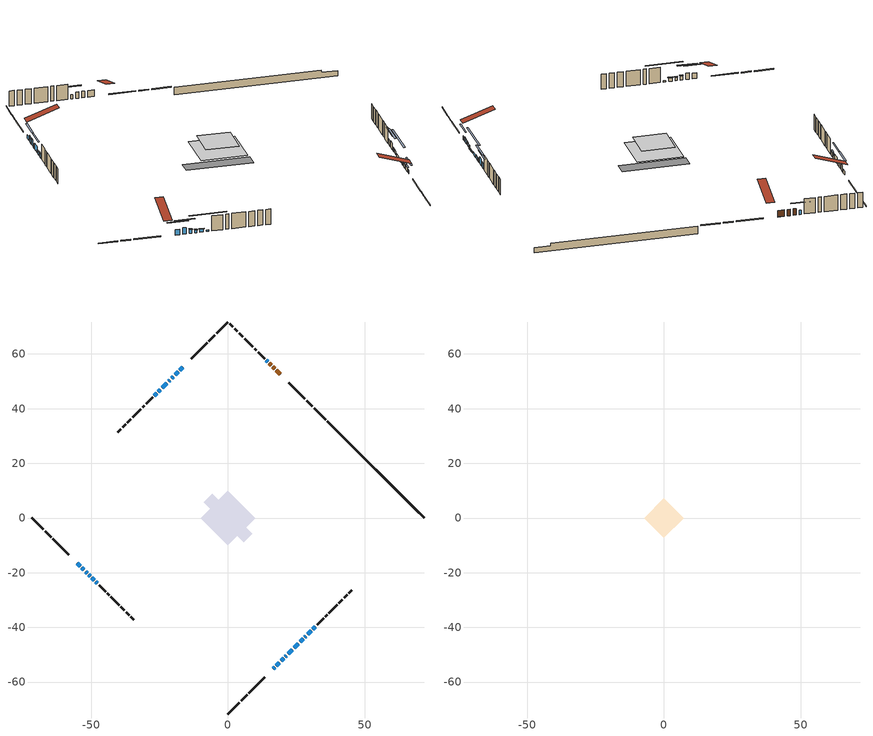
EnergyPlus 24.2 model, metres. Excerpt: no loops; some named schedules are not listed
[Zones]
conditioned space
 floor outside (Floor1 construction): -2.04,0 0,2.04 2.04,0 0,-2.04 z1.22
 floor adiabatic (AdiabaticFloorConstruction): -10.05,0 0,10.05 10.05,0 0,-10.05 z3.66
 floor foundation (Slab1 construction): -8.84,5.73 -5.73,8.84 8.84,-5.73 5.73,-8.84 z-1.22
 wall outside (RimJoist1 construction): 0,-71.7 4.21,-67.5 / -71.7,0 -67.5,-4.21 / 0,71.7 -4.21,67.5 / 35.7,36 31.49,40.21 z1.22:1.52
 wall outside (RimJoist2 construction): 4.86,-66.84 6.96,-64.74 / -66.84,-4.86 -64.74,-6.96 / -4.86,66.84 -6.96,64.74 / 30.84,40.87 28.74,42.96 z1.22:1.52
 wall outside (RimJoist3 construction): 7.62,-64.09 13.45,-58.25 / -64.09,-7.62 -58.25,-13.45 / -7.62,64.09 -13.45,58.25 / 28.08,43.62 22.25,49.45 z1.22:1.52
 wall outside (AdiabaticWallConstruction 1): 19.07,52.63 17.67,54.03 / 17.02,54.69 16.39,55.31 / 15.74,55.97 15.12,56.59 z1.22:3.25
 wall outside (AdiabaticWallConstruction): -16.63,55.08 -17.6,54.1 / -21.22,50.48 -21.72,49.98 / 26.42,-45.28 27.49,-44.21 / 28.15,-43.56 28.47,-43.23 z1.22:2.44; 16.63,-55.08 17.06,-54.65 z1.22:2.42; -55.08,-16.63 -54.11,-17.6 z1.22:2.97; -53.45,-18.25 -52.7,-19.01 / -18.26,53.45 -19.33,52.37 z1.22:3.25; -52.04,-19.66 -51.52,-20.19 z1.22:2.49; -19.99,51.71 -20.57,51.14 z1.22:3.13; 17.71,-53.99 18.76,-52.95 z1.22:2.46; 19.41,-52.29 20.35,-51.36 z1.22:2.39; 21,-50.7 21.38,-50.32 / -50.86,-20.84 -50.48,-21.22 z1.22:2.14; 22.04,-49.67 23.49,-48.21 z1.22:1.53; -49.83,-21.88 -49,-22.7 z1.22:2.21; 14.46,57.24 14.03,57.68 z1.22:2.54; -22.38,49.33 -24.1,47.6 z1.22:3.2; -24.76,46.95 -25.44,46.26 z1.22:2.24; -26.1,45.61 -26.91,44.79 z1.22:2.59; 24.15,-47.55 25.77,-45.94 z1.22:2.01; -48.35,-23.36 -47.8,-23.9 z1.22:1.63; 29.13,-42.58 30.42,-41.28 z1.22:3.35; 31.08,-40.63 31.97,-39.73 z1.22:2.95
 wall outside (Wall1 construction): 32.63,-39.07 34.99,-36.72 / -47.15,-24.56 -44.79,-26.91 / -27.57,44.13 -29.93,41.78 / 13.37,58.33 11.01,60.69 z1.22:6.1
 wall outside (Wall2 construction): 35.64,-36.06 36.29,-35.41 / -44.13,-27.57 -43.48,-28.22 / -30.58,41.12 -31.23,40.47 / 10.36,61.35 9.71,62 z1.22:6.1
 wall outside (Wall3 construction): 36.95,-34.75 39.92,-31.79 / -42.83,-28.88 -39.86,-31.85 / -31.89,39.81 -34.86,36.85 / 9.05,62.65 6.08,65.62 z1.22:6.1
 wall outside (Wall4 construction): 40.58,-31.13 41.87,-29.83 / -39.2,-32.5 -37.91,-33.8 / -35.52,36.19 -36.81,34.89 / 5.43,66.28 4.13,67.57 z1.22:6.1
 wall outside (Wall5 construction): 42.53,-29.18 43.58,-28.12 / -37.25,-34.45 -36.2,-35.51 / -37.47,34.24 -38.52,33.18 / 3.47,68.23 2.42,69.29 z1.22:6.1
 wall outside (Wall6 construction): 44.24,-27.47 45.34,-26.36 / -35.54,-36.17 -34.43,-37.27 / -39.18,32.52 -40.28,31.42 / 1.76,69.94 0.66,71.05 z1.22:6.1
 wall foundation (FoundationWall1 construction): 36.36,35.35,-1.22 36.36,35.35,1.22 68.17,3.53,1.22 68.17,3.53,0.44 71.7,0,0.44 71.7,0,-1.22
 window (WindowConstruction 18): -16.63,55.08 -17.6,54.1 z1.22:2.44
 window (WindowConstruction 2): 16.63,-55.08 17.06,-54.65 z1.22:2.41
 window (WindowConstruction 3): -55.08,-16.63 -54.11,-17.6 z1.22:2.97
 window (WindowConstruction 4): -53.45,-18.25 -52.7,-19.01 z1.22:3.25
 window (WindowConstruction 5): -52.04,-19.66 -51.52,-20.19 z1.22:2.49
 window (WindowConstruction 6): -18.26,53.45 -19.33,52.37 z1.22:3.25
 window (WindowConstruction 7): -19.99,51.71 -20.57,51.14 z1.22:3.12
 window (WindowConstruction 8): 17.71,-53.99 18.76,-52.95 z1.22:2.46
 window (WindowConstruction 9): 19.41,-52.29 20.35,-51.36 z1.22:2.39
 window (WindowConstruction 19): -21.22,50.48 -21.72,49.98 z1.22:2.44
 window (WindowConstruction 10): 21,-50.7 21.38,-50.32 z1.22:2.13
 window (WindowConstruction 11): 22.04,-49.67 23.49,-48.21 z1.22:1.52
 window (WindowConstruction 12): -50.86,-20.84 -50.48,-21.22 z1.22:2.13
 window (WindowConstruction 13): -49.83,-21.88 -49,-22.7 z1.22:2.21
 window (WindowConstruction 14): 14.46,57.24 14.03,57.68 z1.22:2.54
 window (WindowConstruction 15): -22.38,49.33 -24.1,47.6 z1.22:3.2
 window (WindowConstruction 16): -24.76,46.95 -25.44,46.26 z1.22:2.23
 window (WindowConstruction 17): -26.1,45.61 -26.91,44.79 z1.22:2.59
 window (WindowConstruction 22): 24.15,-47.55 25.77,-45.94 z1.22:2.01
 window (WindowConstruction 20): 26.42,-45.28 27.49,-44.21 z1.22:2.44
 window (WindowConstruction 23): -48.34,-23.36 -47.8,-23.9 z1.22:1.63
 window (WindowConstruction 21): 28.15,-43.55 28.47,-43.24 z1.22:2.44
 window (WindowConstruction): 29.13,-42.58 30.42,-41.29 z1.22:3.35
 window (WindowConstruction 1): 31.08,-40.63 31.97,-39.73 z1.22:2.95
 door (Door): 19.07,52.63 17.67,54.03 z1.22:3.25
 door (Door 1): 17.02,54.69 16.4,55.31 z1.22:3.25
 door (Door 2): 15.74,55.97 15.12,56.59 z1.22:3.25
 ceiling adiabatic (AdiabaticFloorConstruction): 0,-10.05 10.05,0 0,10.05 -10.05,0 z3.66
attic - vented
 floor to conditioned space (Floor2 construction Reversed): -7.25,0 0,7.25 7.25,0 0,-7.25 z6.1
 roof outside (Roof1 construction): 15.97,-55.73,6.1 8.91,-48.67,9.43 7.04,-50.53,9.43 14.11,-57.6,6.1; -55.73,-15.97,6.1 -48.67,-8.91,9.43 -50.53,-7.04,9.43 -57.6,-14.11,6.1; -15.97,55.73,6.1 -8.91,48.67,9.43 -7.04,50.53,9.43 -14.11,57.6,6.1; 19.73,51.97,6.1 12.67,44.91,9.43 14.53,43.05,9.43 21.59,50.11,6.1
shading: 18.92,-52.78 14.76,-56.94 15.05,-57.24 19.22,-53.07 z5.05; -52.24,-19.46 -56.94,-14.76 -57.24,-15.05 -52.53,-19.75 z5.61; -50.83,-20.87 -55.32,-16.39 -55.61,-16.68 -51.12,-21.17 z5.89; -51.38,-20.33 -52.18,-19.52 -52.47,-19.81 -51.67,-20.62 z2.69; -21.2,50.5 -16.39,55.31 -16.68,55.6 -21.49,50.79 z5.89; -20.71,51 -19.85,51.86 -20.14,52.15 -21,51.29 z3.33; 18.9,-52.81 17.57,-54.13 17.86,-54.42 19.19,-53.1 z2.66; 20.49,-51.21 19.27,-52.43 19.56,-52.72 20.78,-51.5 z2.59; 21.52,-50.18 20.86,-50.84 21.15,-51.13 21.82,-50.47 z2.34; 23.64,-48.07 21.9,-49.81 22.19,-50.1 23.93,-48.36 z1.73; -50.34,-21.36 -51,-20.7 -51.29,-20.99 -50.63,-21.65 z2.34; -48.86,-22.85 -49.97,-21.73 -50.26,-22.03 -49.15,-23.14 z2.41; 12.16,59.54 16.33,55.38 16.62,55.67 12.45,59.83 z5.18; -25.97,45.74 -20.51,51.19 -20.8,51.48 -26.26,46.03 z5.84; -25.58,46.12 -24.62,47.09 -24.91,47.38 -25.87,46.41 z2.44; -27.06,44.65 -25.96,45.75 -26.25,46.04 -27.35,44.94 z2.79; 29.57,-42.13 20.35,-51.36 20.64,-51.65 29.86,-42.42 z7.39; -44,-27.7 -52.15,-19.56 -52.44,-19.85 -44.29,-27.99 z7.01; 32.29,-39.42 27.26,-44.44 27.55,-44.74 32.58,-39.71 z5.99; 33.84,-37.87 29.21,-42.49 29.5,-42.79 34.13,-38.16 z5.59
[Building]
Building 1: Terrain=Suburbs
[Site:Location]
Toronto City Centre_ON: Latitude {deg}=43.63; Longitude {deg}=-79.39; Time Zone {hr}=-5; Elevation {m}=77; Keep Site Location Information=Yes
[Site:GroundTemperature:Shallow]
5.01852, 3.26908, 3.12898, 3.95918, 7.29196, 10.6092, 13.4851, 15.3069, 15.4617, 13.9799, 11.1774, 7.9619
[Site:WaterMainsTemperature]
Calculation Method=Schedule; Temperature Schedule=mains temperature schedule
[Material] Roughness=Rough; Thermal Absorptance=0.9
Name | Thickness {m} | Conductivity {W/m-K} | Density {kg/m3} | Specific Heat {J/kg-K} | Solar Absorptance | Visible Absorptance
asphalt or fiberglass shingles | 0.00635 | 0.162714 | 1121.4 | 1465.45 | 0.4 | 0.4
ceiling loosefill ins | 0.254 | 0.0480833 | 16.02 | 1046.75 | 0.7 | 0.7
ceiling stud and cavity | 0.1397 | 0.224115 | 65.682 | 1177.47 | 0.7 | 0.7
concrete 4.0 in. | 0.1016 | 1.803125 | 2242.8 | 837.4 | 0.7 | 0.7
concrete 8.0 in. | 0.2032 | 1.803125 | 2242.8 | 837.4 | 0.7 | 0.7
door material | 0.04445 | 0.053851 | 512.64 | 1214.23 | 0.7 | 0.7
door material 1 | 0.04445 | 0.188738 | 512.64 | 1214.23 | 0.7 | 0.7
exterior vertical ins | 0.00241454 | 0.029427 | 32.04 | 1214.23 | 0.7 | 0.7
floor covering | 0.0127 | 0.0433444 | 54.468 | 1339.84 | 0.6 | 0.6
floor rigid ins | 0.103632 | 0.029427 | 32.04 | 1214.23 | 0.7 | 0.7
floor rigid ins 1; wall rigid ins 1 | 0.512978 | 0.029427 | 32.04 | 1214.23 | 0.7 | 0.7
floor stud and cavity | 0.1397 | 0.514521 | 92.3553 | 1139.71 | 0.7 | 0.7
floor stud and cavity 1 | 0.1397 | 1.75129 | 37.0049 | 1207.88 | 0.7 | 0.7
furniture material conditioned space 1 | 0.1524 | 0.115458 | 640.8 | 1214.23 | 0.6 | 0.6
gypsum board | 0.0127 | 0.160291 | 801 | 837.4 | 0.6 | 0.6
gypsum board 1 | 0.0127 | 0.160291 | 801 | 837.4 | 0.7 | 0.7
osb sheathing 0.5 in. | 0.0127 | 0.115458 | 512.64 | 1214.23 | 0.7 | 0.7
osb sheathing 0.75 in. | 0.01905 | 0.115458 | 512.64 | 1214.23 | 0.7 | 0.7
osb sheathing 2.0 in. | 0.0508 | 0.115458 | 512.64 | 1214.23 | 0.7 | 0.7
rim joist rigid ins; wall rigid ins | 0.051816 | 0.029427 | 32.04 | 1214.23 | 0.7 | 0.7
rim joist stud and cavity | 0.0508 | 0.035244 | 125.044 | 1163.47 | 0.6 | 0.6
rim joist stud and cavity 1 | 0.0508 | 0.0451784 | 125.044 | 1163.47 | 0.6 | 0.6
wall stud and cavity | 0.1397 | 0.161917 | 139.0536 | 1170.24 | 0.7 | 0.7
wall stud and cavity 1 | 0.1397 | 0.341987 | 139.0536 | 1170.24 | 0.7 | 0.7
wall stud and cavity 2 | 0.1397 | 0.163924 | 139.0536 | 1170.24 | 0.7 | 0.7
wall stud and cavity 3 | 0.1397 | 0.28235 | 139.0536 | 1170.24 | 0.7 | 0.7
wall stud and cavity 4 | 0.1397 | 0.322524 | 139.0536 | 1170.24 | 0.7 | 0.7
wall stud and cavity 5 | 0.1397 | 0.0958206 | 139.0536 | 1170.24 | 0.7 | 0.7
wall stud and cavity 6 | 0.0889 | 0.380278 | 52.3479 | 1209.89 | 0.7 | 0.7
wall stud and cavity 7 | 0.0889 | 0.391764 | 83.0341 | 1211.67 | 0.7 | 0.7
wood siding | 0.0254 | 0.102417 | 544.68 | 1172.36 | 0.4 | 0.4
wood siding 1; wood siding 2; wood siding 3 | 0.0254 | 0.102417 | 544.68 | 1172.36 | 0.7 | 0.7
[WindowMaterial:SimpleGlazingSystem]
Name | U-Factor {W/m2-K} | Solar Heat Gain Coefficient
WindowMaterial | 2.93325 | 0.61
WindowMaterial 1 | 2.97357 | 0.55
WindowMaterial 10 | 3.0082 | 0.49
WindowMaterial 11 | 3.09565 | 0.4
WindowMaterial 12 | 2.94859 | 0.58
WindowMaterial 13 | 2.983789 | 0.53
WindowMaterial 14 | 2.915653 | 0.63
WindowMaterial 15 | 2.94177 | 0.65
WindowMaterial 16 | 3.30119 | 0.67
WindowMaterial 17 | 2.91452 | 0.67
WindowMaterial 18 | 2.98492 | 0.61
WindowMaterial 19 | 2.96903 | 0.62
WindowMaterial 2 | 2.986628 | 0.53
WindowMaterial 20 | 3.06271 | 0.54
WindowMaterial 21 | 2.986628 | 0.52
WindowMaterial 22 | 3.063281 | 0.38
WindowMaterial 3 | 2.912814 | 0.63
WindowMaterial 4 | 2.969594 | 0.62
WindowMaterial 5 | 2.96732 | 0.56
WindowMaterial 6 | 2.90259 | 0.65
WindowMaterial 7 | 2.94631 | 0.59
WindowMaterial 8 | 2.92474 | 0.62
WindowMaterial 9 | 2.97981 | 0.54
[Construction]
AdiabaticFloorConstruction: floor stud and cavity 1, floor rigid ins 1, osb sheathing 0.75 in., floor covering
AdiabaticWallConstruction: wood siding 2, wall rigid ins 1, wall stud and cavity 6, gypsum board
AdiabaticWallConstruction 1: wood siding 3, wall rigid ins 1, wall stud and cavity 6, gypsum board
Door; Door 1: door material
Door 2: door material 1
Floor1 construction: floor stud and cavity, floor rigid ins, osb sheathing 0.75 in., floor covering
Floor2 construction Reversed: gypsum board, ceiling stud and cavity, ceiling loosefill ins
FoundationWall1 construction: concrete 8.0 in., gypsum board 1
furniture construction conditioned space 1: furniture material conditioned space 1
PartitionWallConstruction: gypsum board, wall stud and cavity 7, gypsum board
RimJoist1 construction; RimJoist3 construction: wood siding 1, rim joist rigid ins, osb sheathing 2.0 in., rim joist stud and cavity
RimJoist2 construction: wood siding 1, rim joist rigid ins, osb sheathing 2.0 in., rim joist stud and cavity 1
Roof1 construction: asphalt or fiberglass shingles
Slab1 construction: concrete 4.0 in.
Wall1 construction: wood siding, wall rigid ins, osb sheathing 0.5 in., wall stud and cavity, gypsum board
Wall2 construction: wood siding, wall rigid ins, osb sheathing 0.5 in., wall stud and cavity 1, gypsum board
Wall3 construction: wood siding, wall rigid ins, osb sheathing 0.5 in., wall stud and cavity 2, gypsum board
Wall4 construction: wood siding, wall rigid ins, osb sheathing 0.5 in., wall stud and cavity 3, gypsum board
Wall5 construction: wood siding, wall rigid ins, osb sheathing 0.5 in., wall stud and cavity 4, gypsum board
Wall6 construction: wood siding, osb sheathing 0.5 in., wall stud and cavity 5, gypsum board
WindowConstruction: WindowMaterial
WindowConstruction 1: WindowMaterial 1
WindowConstruction 10; WindowConstruction 12: WindowMaterial 10
WindowConstruction 11: WindowMaterial 11
WindowConstruction 13: WindowMaterial 12
WindowConstruction 14: WindowMaterial 13
WindowConstruction 15: WindowMaterial 14
WindowConstruction 16: WindowMaterial 15
WindowConstruction 17: WindowMaterial 16
WindowConstruction 18: WindowMaterial 17
WindowConstruction 19: WindowMaterial 18
WindowConstruction 2: WindowMaterial 2
WindowConstruction 20: WindowMaterial 19
WindowConstruction 21: WindowMaterial 20
WindowConstruction 22: WindowMaterial 21
WindowConstruction 23: WindowMaterial 22
WindowConstruction 3: WindowMaterial 3
WindowConstruction 4: WindowMaterial 4
WindowConstruction 5: WindowMaterial 5
WindowConstruction 6: WindowMaterial 6
WindowConstruction 7: WindowMaterial 7
WindowConstruction 8: WindowMaterial 8
WindowConstruction 9: WindowMaterial 9
[Zone] Multiplier=1; Part of Total Floor Area=Yes
Name | Volume {m3}
attic - vented | 56.8686
conditioned space | 785.7
[Space]
Name | Zone | Volume {m3}
attic - vented 1 | attic - vented | 56.8686
conditioned space 1 | conditioned space | 785.7
[ZoneInfiltration:EffectiveLeakageArea]
infil attic - vented 1: Zone or Space=attic - vented 1; Schedule=Always On Discrete; Effective Air Leakage Area {cm2}=4429.47; Stack Coefficient=0.000231564; Wind Coefficient=1.02815e-05
[ZoneMixing]
whole house fan mix: Zone or Space=attic - vented; Schedule=Always On Continuous; Design Flow Rate Calculation Method=Flow/Zone; Design Flow Rate {m3/s}=0; Source Zone or Space=conditioned space
[SurfaceProperty:ExposedFoundationPerimeter]
Slab1: Exposed Perimeter Calculation Method=TotalExposedPerimeter; Total Exposed Perimeter {m}=49.987
[InternalMass] Zone or ZoneList=conditioned space; Space or SpaceList=conditioned space 1
Name | Construction | Surface Area {m2}
furniture mass conditioned space 1 | furniture construction conditioned space 1 | 120.316
partition wall mass | PartitionWallConstruction | 300.79
[Lights]
interior lighting: Zone or ZoneList or Space or SpaceList=conditioned space 1; Schedule=interior lighting schedule; Design Level Calculation Method=LightingLevel; Lighting Level {W}=343.2; Return Air Fraction=0; Fraction Radiant=0.6; Fraction Visible=0.2; Fraction Replaceable=1
[People]
occupants: Zone or ZoneList or Space or SpaceList=conditioned space 1; Number of People Schedule=occupants schedule; Number of People Calculation Method=People; Number of People=3; Fraction Radiant=0.314171; Sensible Heat Fraction=0.56303; Activity Level Schedule=occupants activity schedule; Carbon Dioxide Generation Rate {m3/s-W}=0; Enable ASHRAE 55 Comfort Warnings=No; Mean Radiant Temperature Calculation Type=EnclosureAveraged
[ElectricEquipment] Zone or ZoneList or Space or SpaceList=conditioned space 1; Design Level Calculation Method=EquipmentLevel
Name | Schedule | Design Level {W} | Fraction Latent | Fraction Radiant | Fraction Lost
clothes dryer | clothes dryer schedule | 140.772 | 0.015 | 0.081 | 0.85
clothes washer | clothes washer schedule | 32.1985 | 0.03 | 0.162 | 0.7
cooking range | cooking range schedule | 215.147 | 0.08 | 0.432 | 0.2
dishwasher | dishwasher schedule | 66.8632 | 0.3 | 0.18 | 0.4
fridge | fridge schedule | 72.9452 | 0 | 0.6 | 0
mech vent bath fan 0 | mech vent bath fan 0 schedule | 50.2 | 0 | 0 | 1
mech vent bath fan 1 | mech vent bath fan 1 schedule | 50.2 | 0 | 0 | 1
mech vent house fan | mech vent house fan schedule | 0 | 0 | 0 | 1
mech vent house fan cfis | mech vent house fan cfis schedule | 0 | 0 | 0 | 0
mech vent range fan 0 | mech vent range fan 0 schedule | 57 | 0 | 0 | 1
misc plug loads | misc plug loads schedule | 494.7 | 0.045 | 0.513 | 0.1
whole house fan | Always On Discrete | 0 | 0 | 0 | 1
[OtherEquipment] Zone or ZoneList or Space or SpaceList=conditioned space 1; Design Level Calculation Method=EquipmentLevel
Name | Fuel Type | Schedule | Design Level {W} | Fraction Latent | Fraction Radiant | Fraction Lost
clothes dryer 1 | Electricity | clothes dryer schedule | 0 | 0.015 | 0.081 | 0.85
cooking range 1 | Electricity | cooking range schedule | 0 | 0.08 | 0.432 | 0.2
general water use latent | None | general water use schedule | 62.594 | 1 | 0 | 0
general water use sensible | None | general water use schedule | -61.6891 | 0 | 0.6 | 0
mech vent house fan latent load | None | Always On Discrete | 0 | 1 | 0 | 0
mech vent house fan sensible load | None | Always On Discrete | 0 | 0 | 0 | 0
water heater energy adjustment1 | NaturalGas | Always On Discrete | 0.01 | 0 | 0 | 1
[ZoneInfiltration:DesignFlowRate] Zone or ZoneList or Space or SpaceList=conditioned space 1; Schedule=Always On Discrete; Design Flow Rate Calculation Method=Flow/Zone; Design Flow Rate {m3/s}=0
infil flow; natural vent flow; whole house fan flow
[Foundation:Kiva]
Foundation Kiva 1: Initial Indoor Air Temperature {C}=18; Wall Height Above Grade {m}=1.21999; Wall Depth Below Slab {m}=0.2032; Custom Block Material Name 1=exterior vertical ins; Custom Block Depth 1 {m}=2.43998; Custom Block X Position 1 {m}=0.2159; Custom Block Z Position 1 {m}=0
[Foundation:Kiva:Settings]
Soil Conductivity {W/m-K}=0.849921; Soil Density {kg/m3}=1842.3; Soil Specific Heat {J/kg-K}=418.7; Ground Solar Absorptivity=0.9; Ground Thermal Absorptivity=0.9; Ground Surface Roughness {m}=0.03; Far-Field Width {m}=40; Deep-Ground Boundary Condition=ZeroFlux; Deep-Ground Depth {m}=40; Minimum Cell Dimension {m}=0.2; Maximum Cell Growth Coefficient=3; Simulation Timestep=Timestep
[Exterior:Lights]
exterior lighting: Schedule=exterior lighting schedule; Design Level {W}=75.6
[Schedule:Constant]
Name | Hourly Value
Always On Continuous; mech vent house fan schedule; mech vent house fan cfis schedule; Always On Discrete | 1
occupants activity schedule | 117.228
fridge schedule | 0
[Schedule:Week:Daily]
interior lighting schedule Week Rule - Jan1-Jan27: interior lighting schedule day, interior lighting schedule day, interior lighting schedule day, interior lighting schedule day, interior lighting schedule day, interior lighting schedule day, interior lighting schedule day, interior lighting schedule default day, interior lighting schedule default day, interior lighting schedule default day, interior lighting schedule default day, interior lighting schedule default day
interior lighting schedule Week Rule - Jan28-Feb3: interior lighting schedule day, interior lighting schedule day, interior lighting schedule day, interior lighting schedule day, interior lighting schedule day 1, interior lighting schedule day 1, interior lighting schedule day 1, interior lighting schedule default day, interior lighting schedule default day, interior lighting schedule default day, interior lighting schedule default day, interior lighting schedule default day
interior lighting schedule Week Rule - Feb4-Feb24: interior lighting schedule day 1, interior lighting schedule day 1, interior lighting schedule day 1, interior lighting schedule day 1, interior lighting schedule day 1, interior lighting schedule day 1, interior lighting schedule day 1, interior lighting schedule default day, interior lighting schedule default day, interior lighting schedule default day, interior lighting schedule default day, interior lighting schedule default day
interior lighting schedule Week Rule - Feb25-Mar3: interior lighting schedule day 1, interior lighting schedule day 1, interior lighting schedule day 1, interior lighting schedule day 1, interior lighting schedule day 2, interior lighting schedule day 2, interior lighting schedule day 2, interior lighting schedule default day, interior lighting schedule default day, interior lighting schedule default day, interior lighting schedule default day, interior lighting schedule default day
interior lighting schedule Week Rule - Mar4-Mar31: interior lighting schedule day 2, interior lighting schedule day 2, interior lighting schedule day 2, interior lighting schedule day 2, interior lighting schedule day 2, interior lighting schedule day 2, interior lighting schedule day 2, interior lighting schedule default day, interior lighting schedule default day, interior lighting schedule default day, interior lighting schedule default day, interior lighting schedule default day
interior lighting schedule Week Rule - Apr1-Apr28: interior lighting schedule day 3, interior lighting schedule day 3, interior lighting schedule day 3, interior lighting schedule day 3, interior lighting schedule day 3, interior lighting schedule day 3, interior lighting schedule day 3, interior lighting schedule default day, interior lighting schedule default day, interior lighting schedule default day, interior lighting schedule default day, interior lighting schedule default day
interior lighting schedule Week Rule - Apr29-May5: interior lighting schedule day 3, interior lighting schedule day 3, interior lighting schedule day 4, interior lighting schedule day 4, interior lighting schedule day 4, interior lighting schedule day 4, interior lighting schedule day 4, interior lighting schedule default day, interior lighting schedule default day, interior lighting schedule default day, interior lighting schedule default day, interior lighting schedule default day
interior lighting schedule Week Rule - May6-May26: interior lighting schedule day 4, interior lighting schedule day 4, interior lighting schedule day 4, interior lighting schedule day 4, interior lighting schedule day 4, interior lighting schedule day 4, interior lighting schedule day 4, interior lighting schedule default day, interior lighting schedule default day, interior lighting schedule default day, interior lighting schedule default day, interior lighting schedule default day
interior lighting schedule Week Rule - May27-Jun2: interior lighting schedule day 4, interior lighting schedule day 4, interior lighting schedule day 4, interior lighting schedule day 4, interior lighting schedule day 4, interior lighting schedule day 5, interior lighting schedule day 5, interior lighting schedule default day, interior lighting schedule default day, interior lighting schedule default day, interior lighting schedule default day, interior lighting schedule default day
interior lighting schedule Week Rule - Jun3-Jun30: interior lighting schedule day 5, interior lighting schedule day 5, interior lighting schedule day 5, interior lighting schedule day 5, interior lighting schedule day 5, interior lighting schedule day 5, interior lighting schedule day 5, interior lighting schedule default day, interior lighting schedule default day, interior lighting schedule default day, interior lighting schedule default day, interior lighting schedule default day
interior lighting schedule Week Rule - Jul1-Jul28: interior lighting schedule day 6, interior lighting schedule day 6, interior lighting schedule day 6, interior lighting schedule day 6, interior lighting schedule day 6, interior lighting schedule day 6, interior lighting schedule day 6, interior lighting schedule default day, interior lighting schedule default day, interior lighting schedule default day, interior lighting schedule default day, interior lighting schedule default day
interior lighting schedule Week Rule - Jul29-Aug4: interior lighting schedule day 6, interior lighting schedule day 6, interior lighting schedule day 6, interior lighting schedule day 7, interior lighting schedule day 7, interior lighting schedule day 7, interior lighting schedule day 7, interior lighting schedule default day, interior lighting schedule default day, interior lighting schedule default day, interior lighting schedule default day, interior lighting schedule default day
interior lighting schedule Week Rule - Aug5-Aug25: interior lighting schedule day 7, interior lighting schedule day 7, interior lighting schedule day 7, interior lighting schedule day 7, interior lighting schedule day 7, interior lighting schedule day 7, interior lighting schedule day 7, interior lighting schedule default day, interior lighting schedule default day, interior lighting schedule default day, interior lighting schedule default day, interior lighting schedule default day
interior lighting schedule Week Rule - Aug26-Sep1: interior lighting schedule day 7, interior lighting schedule day 7, interior lighting schedule day 7, interior lighting schedule day 7, interior lighting schedule day 7, interior lighting schedule day 7, interior lighting schedule day 8, interior lighting schedule default day, interior lighting schedule default day, interior lighting schedule default day, interior lighting schedule default day, interior lighting schedule default day
interior lighting schedule Week Rule - Sep2-Sep29: interior lighting schedule day 8, interior lighting schedule day 8, interior lighting schedule day 8, interior lighting schedule day 8, interior lighting schedule day 8, interior lighting schedule day 8, interior lighting schedule day 8, interior lighting schedule default day, interior lighting schedule default day, interior lighting schedule default day, interior lighting schedule default day, interior lighting schedule default day
interior lighting schedule Week Rule - Sep30-Oct6: interior lighting schedule day 8, interior lighting schedule day 9, interior lighting schedule day 9, interior lighting schedule day 9, interior lighting schedule day 9, interior lighting schedule day 9, interior lighting schedule day 9, interior lighting schedule default day, interior lighting schedule default day, interior lighting schedule default day, interior lighting schedule default day, interior lighting schedule default day
interior lighting schedule Week Rule - Oct7-Oct27: interior lighting schedule day 9, interior lighting schedule day 9, interior lighting schedule day 9, interior lighting schedule day 9, interior lighting schedule day 9, interior lighting schedule day 9, interior lighting schedule day 9, interior lighting schedule default day, interior lighting schedule default day, interior lighting schedule default day, interior lighting schedule default day, interior lighting schedule default day
interior lighting schedule Week Rule - Oct28-Nov3: interior lighting schedule day 9, interior lighting schedule day 9, interior lighting schedule day 9, interior lighting schedule day 9, interior lighting schedule day 10, interior lighting schedule day 10, interior lighting schedule day 10, interior lighting schedule default day, interior lighting schedule default day, interior lighting schedule default day, interior lighting schedule default day, interior lighting schedule default day
interior lighting schedule Week Rule - Nov4-Nov24: interior lighting schedule day 10, interior lighting schedule day 10, interior lighting schedule day 10, interior lighting schedule day 10, interior lighting schedule day 10, interior lighting schedule day 10, interior lighting schedule day 10, interior lighting schedule default day, interior lighting schedule default day, interior lighting schedule default day, interior lighting schedule default day, interior lighting schedule default day
interior lighting schedule Week Rule - Nov25-Dec1: interior lighting schedule day 10, interior lighting schedule day 10, interior lighting schedule day 10, interior lighting schedule day 10, interior lighting schedule day 10, interior lighting schedule day 10, interior lighting schedule day 11, interior lighting schedule default day, interior lighting schedule default day, interior lighting schedule default day, interior lighting schedule default day, interior lighting schedule default day
interior lighting schedule Week Rule - Dec2-Dec31: interior lighting schedule day 11, interior lighting schedule day 11, interior lighting schedule day 11, interior lighting schedule day 11, interior lighting schedule day 11, interior lighting schedule day 11, interior lighting schedule day 11, interior lighting schedule default day, interior lighting schedule default day, interior lighting schedule default day, interior lighting schedule default day, interior lighting schedule default day
occupants schedule Week Rule - Jan1-Dec31: occupants schedule day, occupants schedule day, occupants schedule day, occupants schedule day, occupants schedule day, occupants schedule day, occupants schedule day, occupants schedule default day, occupants schedule default day, occupants schedule default day, occupants schedule default day, occupants schedule default day
clothes dryer schedule Week Rule - Jan1-Dec31: clothes dryer schedule day, clothes dryer schedule day, clothes dryer schedule day, clothes dryer schedule day, clothes dryer schedule day, clothes dryer schedule day, clothes dryer schedule day, clothes dryer schedule default day, clothes dryer schedule default day, clothes dryer schedule default day, clothes dryer schedule default day, clothes dryer schedule default day
clothes washer schedule Week Rule - Jan1-Dec31: clothes washer schedule day, clothes washer schedule day, clothes washer schedule day, clothes washer schedule day, clothes washer schedule day, clothes washer schedule day, clothes washer schedule day, clothes washer schedule default day, clothes washer schedule default day, clothes washer schedule default day, clothes washer schedule default day, clothes washer schedule default day
cooking range schedule Week Rule - Jan1-Dec31: cooking range schedule day, cooking range schedule day, cooking range schedule day, cooking range schedule day, cooking range schedule day, cooking range schedule day, cooking range schedule day, cooking range schedule default day, cooking range schedule default day, cooking range schedule default day, cooking range schedule default day, cooking range schedule default day
dishwasher schedule Week Rule - Jan1-Dec31: dishwasher schedule day, dishwasher schedule day, dishwasher schedule day, dishwasher schedule day, dishwasher schedule day, dishwasher schedule day, dishwasher schedule day, dishwasher schedule default day, dishwasher schedule default day, dishwasher schedule default day, dishwasher schedule default day, dishwasher schedule default day
mech vent bath fan 0 schedule Week Rule - Jan1-Dec31: mech vent bath fan 0 schedule day, mech vent bath fan 0 schedule day, mech vent bath fan 0 schedule day, mech vent bath fan 0 schedule day, mech vent bath fan 0 schedule day, mech vent bath fan 0 schedule day, mech vent bath fan 0 schedule day, mech vent bath fan 0 schedule default day, mech vent bath fan 0 schedule default day, mech vent bath fan 0 schedule default day, mech vent bath fan 0 schedule default day, mech vent bath fan 0 schedule default day
mech vent bath fan 1 schedule Week Rule - Jan1-Dec31: mech vent bath fan 1 schedule day, mech vent bath fan 1 schedule day, mech vent bath fan 1 schedule day, mech vent bath fan 1 schedule day, mech vent bath fan 1 schedule day, mech vent bath fan 1 schedule day, mech vent bath fan 1 schedule day, mech vent bath fan 1 schedule default day, mech vent bath fan 1 schedule default day, mech vent bath fan 1 schedule default day, mech vent bath fan 1 schedule default day, mech vent bath fan 1 schedule default day
mech vent range fan 0 schedule Week Rule - Jan1-Dec31: mech vent range fan 0 schedule day, mech vent range fan 0 schedule day, mech vent range fan 0 schedule day, mech vent range fan 0 schedule day, mech vent range fan 0 schedule day, mech vent range fan 0 schedule day, mech vent range fan 0 schedule day, mech vent range fan 0 schedule default day, mech vent range fan 0 schedule default day, mech vent range fan 0 schedule default day, mech vent range fan 0 schedule default day, mech vent range fan 0 schedule default day
misc plug loads schedule Week Rule - Jan1-Dec31: misc plug loads schedule day, misc plug loads schedule day, misc plug loads schedule day, misc plug loads schedule day, misc plug loads schedule day, misc plug loads schedule day, misc plug loads schedule day, misc plug loads schedule default day, misc plug loads schedule default day, misc plug loads schedule default day, misc plug loads schedule default day, misc plug loads schedule default day
[Schedule:Year]
interior lighting schedule: interior lighting schedule Week Rule - Jan1-Jan27, 1, 1, 1, 27, interior lighting schedule Week Rule - Jan28-Feb3, 1, 28, 2, 3, interior lighting schedule Week Rule - Feb4-Feb24, 2, 4, 2, 24, interior lighting schedule Week Rule - Feb25-Mar3, 2, 25, 3, 3, interior lighting schedule Week Rule - Mar4-Mar31, 3, 4, 3, 31, interior lighting schedule Week Rule - Apr1-Apr28, 4, 1, 4, 28, interior lighting schedule Week Rule - Apr29-May5, 4, 29, 5, 5, interior lighting schedule Week Rule - May6-May26, 5, 6, 5, 26, interior lighting schedule Week Rule - May27-Jun2, 5, 27, 6, 2, interior lighting schedule Week Rule - Jun3-Jun30, 6, 3, 6, 30, interior lighting schedule Week Rule - Jul1-Jul28, 7, 1, 7, 28, interior lighting schedule Week Rule - Jul29-Aug4, 7, 29, 8, 4, interior lighting schedule Week Rule - Aug5-Aug25, 8, 5, 8, 25, interior lighting schedule Week Rule - Aug26-Sep1, 8, 26, 9, 1, interior lighting schedule Week Rule - Sep2-Sep29, 9, 2, 9, 29, interior lighting schedule Week Rule - Sep30-Oct6, 9, 30, 10, 6, interior lighting schedule Week Rule - Oct7-Oct27, 10, 7, 10, 27, interior lighting schedule Week Rule - Oct28-Nov3, 10, 28, 11, 3, interior lighting schedule Week Rule - Nov4-Nov24, 11, 4, 11, 24, interior lighting schedule Week Rule - Nov25-Dec1, 11, 25, 12, 1, interior lighting schedule Week Rule - Dec2-Dec31, 12, 2, 12, 31
occupants schedule: occupants schedule Week Rule - Jan1-Dec31, 1, 1, 12, 31
clothes dryer schedule: clothes dryer schedule Week Rule - Jan1-Dec31, 1, 1, 12, 31
clothes washer schedule: clothes washer schedule Week Rule - Jan1-Dec31, 1, 1, 12, 31
cooking range schedule: cooking range schedule Week Rule - Jan1-Dec31, 1, 1, 12, 31
dishwasher schedule: dishwasher schedule Week Rule - Jan1-Dec31, 1, 1, 12, 31
mech vent bath fan 0 schedule: mech vent bath fan 0 schedule Week Rule - Jan1-Dec31, 1, 1, 12, 31
mech vent bath fan 1 schedule: mech vent bath fan 1 schedule Week Rule - Jan1-Dec31, 1, 1, 12, 31
mech vent range fan 0 schedule: mech vent range fan 0 schedule Week Rule - Jan1-Dec31, 1, 1, 12, 31
misc plug loads schedule: misc plug loads schedule Week Rule - Jan1-Dec31, 1, 1, 12, 31
general water use schedule: general water use schedule Week Rule - Jan1-Dec31, 1, 1, 12, 31
exterior lighting schedule: exterior lighting schedule Week Rule - Jan1-Jan27, 1, 1, 1, 27, exterior lighting schedule Week Rule - Jan28-Feb3, 1, 28, 2, 3, exterior lighting schedule Week Rule - Feb4-Feb24, 2, 4, 2, 24, exterior lighting schedule Week Rule - Feb25-Mar3, 2, 25, 3, 3, exterior lighting schedule Week Rule - Mar4-Mar31, 3, 4, 3, 31, exterior lighting schedule Week Rule - Apr1-Apr28, 4, 1, 4, 28, exterior lighting schedule Week Rule - Apr29-May5, 4, 29, 5, 5, exterior lighting schedule Week Rule - May6-May26, 5, 6, 5, 26, exterior lighting schedule Week Rule - May27-Jun2, 5, 27, 6, 2, exterior lighting schedule Week Rule - Jun3-Jun30, 6, 3, 6, 30, exterior lighting schedule Week Rule - Jul1-Jul28, 7, 1, 7, 28, exterior lighting schedule Week Rule - Jul29-Aug4, 7, 29, 8, 4, exterior lighting schedule Week Rule - Aug5-Aug25, 8, 5, 8, 25, exterior lighting schedule Week Rule - Aug26-Sep1, 8, 26, 9, 1, exterior lighting schedule Week Rule - Sep2-Sep29, 9, 2, 9, 29, exterior lighting schedule Week Rule - Sep30-Oct6, 9, 30, 10, 6, exterior lighting schedule Week Rule - Oct7-Oct27, 10, 7, 10, 27, exterior lighting schedule Week Rule - Oct28-Nov3, 10, 28, 11, 3, exterior lighting schedule Week Rule - Nov4-Nov24, 11, 4, 11, 24, exterior lighting schedule Week Rule - Nov25-Dec1, 11, 25, 12, 1, exterior lighting schedule Week Rule - Dec2-Dec31, 12, 2, 12, 31
[Schedule:Compact]
mains temperature schedule: Through: 01/01, For: AllDays, Until: 24:00, 8.80333, Through: 01/02, For: AllDays, Until: 24:00, 8.74333, Through: 01/03, For: AllDays, Until: 24:00, 8.68389, Through: 01/04, For: AllDays, Until: 24:00, 8.62611, Through: 01/05, For: AllDays, Until: 24:00, 8.56944, Through: 01/06, For: AllDays, Until: 24:00, 8.51389, Through: 01/07, For: AllDays, Until: 24:00, 8.45944, Through: 01/08, For: AllDays, Until: 24:00, 8.40611, Through: 01/09, For: AllDays, Until: 24:00, 8.35389, Through: 01/10, For: AllDays, Until: 24:00, 8.30278, Through: 01/11, For: AllDays, Until: 24:00, 8.25333, Through: 01/12, For: AllDays, Until: 24:00, 8.205, Through: 01/13, For: AllDays, Until: 24:00, 8.15778, Through: 01/14, For: AllDays, Until: 24:00, 8.11222, Through: 01/15, For: AllDays, Until: 24:00, 8.06778, Through: 01/16, For: AllDays, Until: 24:00, 8.02444, Through: 01/17, For: AllDays, Until: 24:00, 7.98222, Through: 01/18, For: AllDays, Until: 24:00, 7.94167, Through: 01/19, For: AllDays, Until: 24:00, 7.90222, Through: 01/20, For: AllDays, Until: 24:00, 7.86444, Through: 01/21, For: AllDays, Until: 24:00, 7.82778, Through: 01/22, For: AllDays, Until: 24:00, 7.79278, Through: 01/23, For: AllDays, Until: 24:00, 7.75889, Through: 01/24, For: AllDays, Until: 24:00, 7.72667, Through: 01/25, For: AllDays, Until: 24:00, 7.69556, Through: 01/26, For: AllDays, Until: 24:00, 7.66611, Through: 01/27, For: AllDays, Until: 24:00, 7.63778, Through: 01/28, For: AllDays, Until: 24:00, 7.61111, Through: 01/29, For: AllDays, Until: 24:00, 7.58556, Through: 01/30, For: AllDays, Until: 24:00, 7.56167, Through: 01/31, For: AllDays, Until: 24:00, 7.53944, Through: 02/01, For: AllDays, Until: 24:00, 7.51833, Through: 02/02, For: AllDays, Until: 24:00, 7.49889, Through: 02/03, For: AllDays, Until: 24:00, 7.48111, Through: 02/04, For: AllDays, Until: 24:00, 7.46444, Through: 02/05, For: AllDays, Until: 24:00, 7.44944, Through: 02/06, For: AllDays, Until: 24:00, 7.43556, Through: 02/07, For: AllDays, Until: 24:00, 7.42333, Through: 02/08, For: AllDays, Until: 24:00, 7.41278, Through: 02/09, For: AllDays, Until: 24:00, 7.40389, Through: 02/10, For: AllDays, Until: 24:00, 7.39611, Through: 02/11, For: AllDays, Until: 24:00, 7.39, Through: 02/12, For: AllDays, Until: 24:00, 7.38556, Through: 02/13, For: AllDays, Until: 24:00, 7.38222, Through: 02/14, For: AllDays, Until: 24:00, 7.38056, Through: 02/15, For: AllDays, Until: 24:00, 7.38056, Through: 02/16, For: AllDays, Until: 24:00, 7.38222, Through: 02/17, For: AllDays, Until: 24:00, 7.385, Through: 02/18, For: AllDays, Until: 24:00, 7.38944, Through: 02/19, For: AllDays, Until: 24:00, 7.395, Through: 02/20, For: AllDays, Until: 24:00, 7.40278, Through: 02/21, For: AllDays, Until: 24:00, 7.41167, Through: 02/22, For: AllDays, Until: 24:00, 7.42222, Through: 02/23, For: AllDays, Until: 24:00, 7.43389, Through: 02/24, For: AllDays, Until: 24:00, 7.44722, Through: 02/25, For: AllDays, Until: 24:00, 7.46222, Through: 02/26, For: AllDays, Until: 24:00, 7.47833, Through: 02/27, For: AllDays, Until: 24:00, 7.49611, Through: 02/28, For: AllDays, Until: 24:00, 7.51556, Through: 03/01, For: AllDays, Until: 24:00, 7.53667, Through: 03/02, For: AllDays, Until: 24:00, 7.55889, Through: 03/03, For: AllDays, Until: 24:00, 7.58222, Through: 03/04, For: AllDays, Until: 24:00, 7.60722, Through: 03/05, For: AllDays, Until: 24:00, 7.63389, Through: 03/06, For: AllDays, Until: 24:00, 7.66222, Through: 03/07, For: AllDays, Until: 24:00, 7.69111, Through: 03/08, For: AllDays, Until: 24:00, 7.72222, Through: 03/09, For: AllDays, Until: 24:00, 7.75444, Through: 03/10, For: AllDays, Until: 24:00, 7.78778, Through: 03/11, For: AllDays, Until: 24:00, 7.82278, Through: 03/12, For: AllDays, Until: 24:00, 7.85944, Through: 03/13, For: AllDays, Until: 24:00, 7.89722, Through: 03/14, For: AllDays, Until: 24:00, 7.93611, Through: 03/15, For: AllDays, Until: 24:00, 7.97667, Through: 03/16, For: AllDays, Until: 24:00, 8.01833, Through: 03/17, For: AllDays, Until: 24:00, 8.06167, Through: 03/18, For: AllDays, Until: 24:00, 8.10611, Through: 03/19, For: AllDays, Until: 24:00, 8.15167, Through: 03/20, For: AllDays, Until: 24:00, 8.19833, Through: 03/21, For: AllDays, Until: 24:00, 8.24667, Through: 03/22, For: AllDays, Until: 24:00, 8.29611, Through: 03/23, For: AllDays, Until: 24:00, 8.34667, Through: 03/24, For: AllDays, Until: 24:00, 8.39889, Through: 03/25, For: AllDays, Until: 24:00, 8.45167, Through: 03/26, For: AllDays, Until: 24:00, 8.50611, Through: 03/27, For: AllDays, Until: 24:00, 8.56167, Through: 03/28, For: AllDays, Until: 24:00, 8.61833, Through: 03/29, For: AllDays, Until: 24:00, 8.67611, Through: 03/30, For: AllDays, Until: 24:00, 8.735, Through: 03/31, For: AllDays, Until: 24:00, 8.795, Through: 04/01, For: AllDays, Until: 24:00, 8.85611, Through: 04/02, For: AllDays, Until: 24:00, 8.91833, Through: 04/03, For: AllDays, Until: 24:00, 8.98167, Through: 04/04, For: AllDays, Until: 24:00, 9.04556, Through: 04/05, For: AllDays, Until: 24:00, 9.11111, Through: 04/06, For: AllDays, Until: 24:00, 9.17722, Through: 04/07, For: AllDays, Until: 24:00, 9.24444, Through: 04/08, For: AllDays, Until: 24:00, 9.31222, Through: 04/09, For: AllDays, Until: 24:00, 9.38167, Through: 04/10, For: AllDays, Until: 24:00, 9.45167, Through: 04/11, For: AllDays, Until: 24:00, 9.52222, Through: 04/12, For: AllDays, Until: 24:00, 9.59444, Through: 04/13, For: AllDays, Until: 24:00, 9.66667, Through: 04/14, For: AllDays, Until: 24:00, 9.74, Through: 04/15, For: AllDays, Until: 24:00, 9.81444, Through: 04/16, For: AllDays, Until: 24:00, 9.88944, Through: 04/17, For: AllDays, Until: 24:00, 9.96556, Through: 04/18, For: AllDays, Until: 24:00, 10.0417, Through: 04/19, For: AllDays, Until: 24:00, 10.1189, Through: 04/20, For: AllDays, Until: 24:00, 10.1972, Through: 04/21, For: AllDays, Until: 24:00, 10.2756, Through: 04/22, For: AllDays, Until: 24:00, 10.355, Through: 04/23, For: AllDays, Until: 24:00, 10.435, Through: 04/24, For: AllDays, Until: 24:00, 10.515, Through: 04/25, For: AllDays, Until: 24:00, 10.5961, Through: 04/26, For: AllDays, Until: 24:00, 10.6778, Through: 04/27, For: AllDays, Until: 24:00, 10.76, Through: 04/28, For: AllDays, Until: 24:00, 10.8428, Through: 04/29, For: AllDays, Until: 24:00, 10.9261, Through: 04/30, For: AllDays, Until: 24:00, 11.0094, Through: 05/01, For: AllDays, Until: 24:00, 11.0933, Through: 05/02, For: AllDays, Until: 24:00, 11.1778, Through: 05/03, For: AllDays, Until: 24:00, 11.2628, Through: 05/04, For: AllDays, Until: 24:00, 11.3478, Through: 05/05, For: AllDays, Until: 24:00, 11.4333, Through: 05/06, For: AllDays, Until: 24:00, 11.5189, Through: 05/07, For: AllDays, Until: 24:00, 11.605, Through: 05/08, For: AllDays, Until: 24:00, 11.6917, Through: 05/09, For: AllDays, Until: 24:00, 11.7778, Through: 05/10, For: AllDays, Until: 24:00, 11.865, Through: 05/11, For: AllDays, Until: 24:00, 11.9517, Through: 05/12, For: AllDays, Until: 24:00, 12.0389, Through: 05/13, For: AllDays, Until: 24:00, 12.1261, Through: 05/14, For: AllDays, Until: 24:00, 12.2133, Through: 05/15, For: AllDays, Until: 24:00, 12.3006, Through: 05/16, For: AllDays, Until: 24:00, 12.3883, Through: 05/17, For: AllDays, Until: 24:00, 12.4756, Through: 05/18, For: AllDays, Until: 24:00, 12.5628, Through: 05/19, For: AllDays, Until: 24:00, 12.6506, Through: 05/20, For: AllDays, Until: 24:00, 12.7378, Through: 05/21, For: AllDays, Until: 24:00, 12.825, Through: 05/22, For: AllDays, Until: 24:00, 12.9122, Through: 05/23, For: AllDays, Until: 24:00, 12.9994, Through: 05/24, For: AllDays, Until: 24:00, 13.0861, Through: 05/25, For: AllDays, Until: 24:00, 13.1728, Through: 05/26, For: AllDays, Until: 24:00, 13.2594, Through: 05/27, For: AllDays, Until: 24:00, 13.3456, Through: 05/28, For: AllDays, Until: 24:00, 13.4317, Through: 05/29, For: AllDays, Until: 24:00, 13.5172, Through: 05/30, For: AllDays, Until: 24:00, 13.6028, Through: 05/31, For: AllDays, Until: 24:00, 13.6878, Through: 06/01, For: AllDays, Until: 24:00, 13.7722, Through: 06/02, For: AllDays, Until: 24:00, 13.8567, Through: 06/03, For: AllDays, Until: 24:00, 13.9406, Through: 06/04, For: AllDays, Until: 24:00, 14.0239, Through: 06/05, For: AllDays, Until: 24:00, 14.1067, Through: 06/06, For: AllDays, Until: 24:00, 14.1894, Through: 06/07, For: AllDays, Until: 24:00, 14.2711, Through: 06/08, For: AllDays, Until: 24:00, 14.3528, Through: 06/09, For: AllDays, Until: 24:00, 14.4339, Through: 06/10, For: AllDays, Until: 24:00, 14.5139, Through: 06/11, For: AllDays, Until: 24:00, 14.5939, Through: 06/12, For: AllDays, Until: 24:00, 14.6728, Through: 06/13, For: AllDays, Until: 24:00, 14.7511, Through: 06/14, For: AllDays, Until: 24:00, 14.8289, Through: 06/15, For: AllDays, Until: 24:00, 14.9061, Through: 06/16, For: AllDays, Until: 24:00, 14.9822, Through: 06/17, For: AllDays, Until: 24:00, 15.0578, Through: 06/18, For: AllDays, Until: 24:00, 15.1328, Through: 06/19, For: AllDays, Until: 24:00, 15.2067, Through: 06/20, For: AllDays, Until: 24:00, 15.28, Through: 06/21, For: AllDays, Until: 24:00, 15.3522, Through: 06/22, For: AllDays, Until: 24:00, 15.4239, Through: 06/23, For: AllDays, Until: 24:00, 15.4944, Through: 06/24, For: AllDays, Until: 24:00, 15.5639, Through: 06/25, For: AllDays, Until: 24:00, 15.6328, Through: 06/26, For: AllDays, Until: 24:00, 15.7006, Through: 06/27, For: AllDays, Until: 24:00, 15.7678, Through: 06/28, For: AllDays, Until: 24:00, 15.8333, Through: 06/29, For: AllDays, Until: 24:00, 15.8983, Through: 06/30, For: AllDays, Until: 24:00, 15.9622, Through: 07/01, For: AllDays, Until: 24:00, 16.025, Through: 07/02, For: AllDays, Until: 24:00, 16.0872, Through: 07/03, For: AllDays, Until: 24:00, 16.1478, Through: 07/04, For: AllDays, Until: 24:00, 16.2072, Through: 07/05, For: AllDays, Until: 24:00, 16.2661, Through: 07/06, For: AllDays, Until: 24:00, 16.3233, Through: 07/07, For: AllDays, Until: 24:00, 16.3794, Through: 07/08, For: AllDays, Until: 24:00, 16.435, Through: 07/09, For: AllDays, Until: 24:00, 16.4889, Through: 07/10, For: AllDays, Until: 24:00, 16.5417, Through: 07/11, For: AllDays, Until: 24:00, 16.5928, Through: 07/12, For: AllDays, Until: 24:00, 16.6433, Through: 07/13, For: AllDays, Until: 24:00, 16.6922, Through: 07/14, For: AllDays, Until: 24:00, 16.74, Through: 07/15, For: AllDays, Until: 24:00, 16.7867, Through: 07/16, For: AllDays, Until: 24:00, 16.8322, Through: 07/17, For: AllDays, Until: 24:00, 16.8761, Through: 07/18, For: AllDays, Until: 24:00, 16.9189, Through: 07/19, For: AllDays, Until: 24:00, 16.96, Through: 07/20, For: AllDays, Until: 24:00, 17, Through: 07/21, For: AllDays, Until: 24:00, 17.0389, Through: 07/22, For: AllDays, Until: 24:00, 17.0761, Through: 07/23, For: AllDays, Until: 24:00, 17.1122, Through: 07/24, For: AllDays, Until: 24:00, 17.1467, Through: 07/25, For: AllDays, Until: 24:00, 17.18, Through: 07/26, For: AllDays, Until: 24:00, 17.2117, Through: 07/27, For: AllDays, Until: 24:00, 17.2422, Through: 07/28, For: AllDays, Until: 24:00, 17.2711, Through: 07/29, For: AllDays, Until: 24:00, 17.2983, Through: 07/30, For: AllDays, Until: 24:00, 17.3244, Through: 07/31, For: AllDays, Until: 24:00, 17.3494, Through: 08/01, For: AllDays, Until: 24:00, 17.3728, Through: 08/02, For: AllDays, Until: 24:00, 17.3944, Through: 08/03, For: AllDays, Until: 24:00, 17.4144, Through: 08/04, For: AllDays, Until: 24:00, 17.4333, Through: 08/05, For: AllDays, Until: 24:00, 17.4506, Through: 08/06, For: AllDays, Until: 24:00, 17.4667, Through: 08/07, For: AllDays, Until: 24:00, 17.4811, Through: 08/08, For: AllDays, Until: 24:00, 17.4939, Through: 08/09, For: AllDays, Until: 24:00, 17.5056, Through: 08/10, For: AllDays, Until: 24:00, 17.5156, Through: 08/11, For: AllDays, Until: 24:00, 17.5239, Through: 08/12, For: AllDays, Until: 24:00, 17.5311, Through: 08/13, For: AllDays, Until: 24:00, 17.5361, Through: 08/14, For: AllDays, Until: 24:00, 17.54, Through: 08/15, For: AllDays, Until: 24:00, 17.5428, Through: 08/16, For: AllDays, Until: 24:00, 17.5439, Through: 08/17, For: AllDays, Until: 24:00, 17.5433, Through: 08/18, For: AllDays, Until: 24:00, 17.5411, Through: 08/19, For: AllDays, Until: 24:00, 17.5372, Through: 08/20, For: AllDays, Until: 24:00, 17.5322, Through: 08/21, For: AllDays, Until: 24:00, 17.5256, Through: 08/22, For: AllDays, Until: 24:00, 17.5178, Through: 08/23, For: AllDays, Until: 24:00, 17.5083, Through: 08/24, For: AllDays, Until: 24:00, 17.4972, Through: 08/25, For: AllDays, Until: 24:00, 17.4844, Through: 08/26, For: AllDays, Until: 24:00, 17.4706, Through: 08/27, For: AllDays, Until: 24:00, 17.455, Through: 08/28, For: AllDays, Until: 24:00, 17.4378, Through: 08/29, For: AllDays, Until: 24:00, 17.4194, Through: 08/30, For: AllDays, Until: 24:00, 17.3994, Through: 08/31, For: AllDays, Until: 24:00, 17.3778, Through: 09/01, For: AllDays, Until: 24:00, 17.355, Through: 09/02, For: AllDays, Until: 24:00, 17.3311, Through: 09/03, For: AllDays, Until: 24:00, 17.305, Through: 09/04, For: AllDays, Until: 24:00, 17.2778, Through: 09/05, For: AllDays, Until: 24:00, 17.2494, Through: 09/06, For: AllDays, Until: 24:00, 17.2194, Through: 09/07, For: AllDays, Until: 24:00, 17.1878, Through: 09/08, For: AllDays, Until: 24:00, 17.155, Through: 09/09, For: AllDays, Until: 24:00, 17.1206, Through: 09/10, For: AllDays, Until: 24:00, 17.085, Through: 09/11, For: AllDays, Until: 24:00, 17.0483, Through: 09/12, For: AllDays, Until: 24:00, 17.01, Through: 09/13, For: AllDays, Until: 24:00, 16.97, Through: 09/14, For: AllDays, Until: 24:00, 16.9289, Through: 09/15, For: AllDays, Until: 24:00, 16.8867, Through: 09/16, For: AllDays, Until: 24:00, 16.8428, Through: 09/17, For: AllDays, Until: 24:00, 16.7983, Through: 09/18, For: AllDays, Until: 24:00, 16.7517, Through: 09/19, For: AllDays, Until: 24:00, 16.7044, Through: 09/20, For: AllDays, Until: 24:00, 16.6556, Through: 09/21, For: AllDays, Until: 24:00, 16.6056, Through: 09/22, For: AllDays, Until: 24:00, 16.5544, Through: 09/23, For: AllDays, Until: 24:00, 16.5017, Through: 09/24, For: AllDays, Until: 24:00, 16.4483, Through: 09/25, For: AllDays, Until: 24:00, 16.3933, Through: 09/26, For: AllDays, Until: 24:00, 16.3372, Through: 09/27, For: AllDays, Until: 24:00, 16.2806, Through: 09/28, For: AllDays, Until: 24:00, 16.2222, Through: 09/29, For: AllDays, Until: 24:00, 16.1628, Through: 09/30, For: AllDays, Until: 24:00, 16.1022, Through: 10/01, For: AllDays, Until: 24:00, 16.0406, Through: 10/02, For: AllDays, Until: 24:00, 15.9778, Through: 10/03, For: AllDays, Until: 24:00, 15.9144, Through: 10/04, For: AllDays, Until: 24:00, 15.8494, Through: 10/05, For: AllDays, Until: 24:00, 15.7839, Through: 10/06, For: AllDays, Until: 24:00, 15.7172, Through: 10/07, For: AllDays, Until: 24:00, 15.6494, Through: 10/08, For: AllDays, Until: 24:00, 15.5811, Through: 10/09, For: AllDays, Until: 24:00, 15.5117, Through: 10/10, For: AllDays, Until: 24:00, 15.4411, Through: 10/11, For: AllDays, Until: 24:00, 15.37, Through: 10/12, For: AllDays, Until: 24:00, 15.2978, Through: 10/13, For: AllDays, Until: 24:00, 15.225, Through: 10/14, For: AllDays, Until: 24:00, 15.1511, Through: 10/15, For: AllDays, Until: 24:00, 15.0767, Through: 10/16, For: AllDays, Until: 24:00, 15.0011, Through: 10/17, For: AllDays, Until: 24:00, 14.925, Through: 10/18, For: AllDays, Until: 24:00, 14.8483, Through: 10/19, For: AllDays, Until: 24:00, 14.7706, Through: 10/20, For: AllDays, Until: 24:00, 14.6922, Through: 10/21, For: AllDays, Until: 24:00, 14.6133, Through: 10/22, For: AllDays, Until: 24:00, 14.5339, Through: 10/23, For: AllDays, Until: 24:00, 14.4539, Through: 10/24, For: AllDays, Until: 24:00, 14.3728, Through: 10/25, For: AllDays, Until: 24:00, 14.2917, Through: 10/26, For: AllDays, Until: 24:00, 14.21, Through: 10/27, For: AllDays, Until: 24:00, 14.1272, Through: 10/28, For: AllDays, Until: 24:00, 14.0444, Through: 10/29, For: AllDays, Until: 24:00, 13.9611, Through: 10/30, For: AllDays, Until: 24:00, 13.8772, Through: 10/31, For: AllDays, Until: 24:00, 13.7933, Through: 11/01, For: AllDays, Until: 24:00, 13.7089, Through: 11/02, For: AllDays, Until: 24:00, 13.6239, Through: 11/03, For: AllDays, Until: 24:00, 13.5383, Through: 11/04, For: AllDays, Until: 24:00, 13.4528, Through: 11/05, For: AllDays, Until: 24:00, 13.3667, Through: 11/06, For: AllDays, Until: 24:00, 13.2806, Through: 11/07, For: AllDays, Until: 24:00, 13.1944, Through: 11/08, For: AllDays, Until: 24:00, 13.1078, Through: 11/09, For: AllDays, Until: 24:00, 13.0206, Through: 11/10, For: AllDays, Until: 24:00, 12.9339, Through: 11/11, For: AllDays, Until: 24:00, 12.8467, Through: 11/12, For: AllDays, Until: 24:00, 12.7594, Through: 11/13, For: AllDays, Until: 24:00, 12.6722, Through: 11/14, For: AllDays, Until: 24:00, 12.5844, Through: 11/15, For: AllDays, Until: 24:00, 12.4972, Through: 11/16, For: AllDays, Until: 24:00, 12.41, Through: 11/17, For: AllDays, Until: 24:00, 12.3222, Through: 11/18, For: AllDays, Until: 24:00, 12.235, Through: 11/19, For: AllDays, Until: 24:00, 12.1478, Through: 11/20, For: AllDays, Until: 24:00, 12.0606, Through: 11/21, For: AllDays, Until: 24:00, 11.9733, Through: 11/22, For: AllDays, Until: 24:00, 11.8861, Through: 11/23, For: AllDays, Until: 24:00, 11.7994, Through: 11/24, For: AllDays, Until: 24:00, 11.7128, Through: 11/25, For: AllDays, Until: 24:00, 11.6267, Through: 11/26, For: AllDays, Until: 24:00, 11.5406, Through: 11/27, For: AllDays, Until: 24:00, 11.4544, Through: 11/28, For: AllDays, Until: 24:00, 11.3689, Through: 11/29, For: AllDays, Until: 24:00, 11.2839, Through: 11/30, For: AllDays, Until: 24:00, 11.1989, Through: 12/01, For: AllDays, Until: 24:00, 11.1144, Through: 12/02, For: AllDays, Until: 24:00, 11.03, Through: 12/03, For: AllDays, Until: 24:00, 10.9467, Through: 12/04, For: AllDays, Until: 24:00, 10.8633, Through: 12/05, For: AllDays, Until: 24:00, 10.7806, Through: 12/06, For: AllDays, Until: 24:00, 10.6983, Through: 12/07, For: AllDays, Until: 24:00, 10.6167, Through: 12/08, For: AllDays, Until: 24:00, 10.5356, Through: 12/09, For: AllDays, Until: 24:00, 10.4544, Through: 12/10, For: AllDays, Until: 24:00, 10.3744, Through: 12/11, For: AllDays, Until: 24:00, 10.295, Through: 12/12, For: AllDays, Until: 24:00, 10.2167, Through: 12/13, For: AllDays, Until: 24:00, 10.1383, Through: 12/14, For: AllDays, Until: 24:00, 10.0611, Through: 12/15, For: AllDays, Until: 24:00, 9.98444, Through: 12/16, For: AllDays, Until: 24:00, 9.90833, Through: 12/17, For: AllDays, Until: 24:00, 9.83278, Through: 12/18, For: AllDays, Until: 24:00, 9.75833, Through: 12/19, For: AllDays, Until: 24:00, 9.685, Through: 12/20, For: AllDays, Until: 24:00, 9.61222, Through: 12/21, For: AllDays, Until: 24:00, 9.54, Through: 12/22, For: AllDays, Until: 24:00, 9.46889, Through: 12/23, For: AllDays, Until: 24:00, 9.39889, Through: 12/24, For: AllDays, Until: 24:00, 9.32944, Through: 12/25, For: AllDays, Until: 24:00, 9.26111, Through: 12/26, For: AllDays, Until: 24:00, 9.19389, Through: 12/27, For: AllDays, Until: 24:00, 9.12722, Through: 12/28, For: AllDays, Until: 24:00, 9.06167, Through: 12/29, For: AllDays, Until: 24:00, 8.99722, Through: 12/30, For: AllDays, Until: 24:00, 8.93389, Through: 12/31, For: AllDays, Until: 24:00, 8.87111
